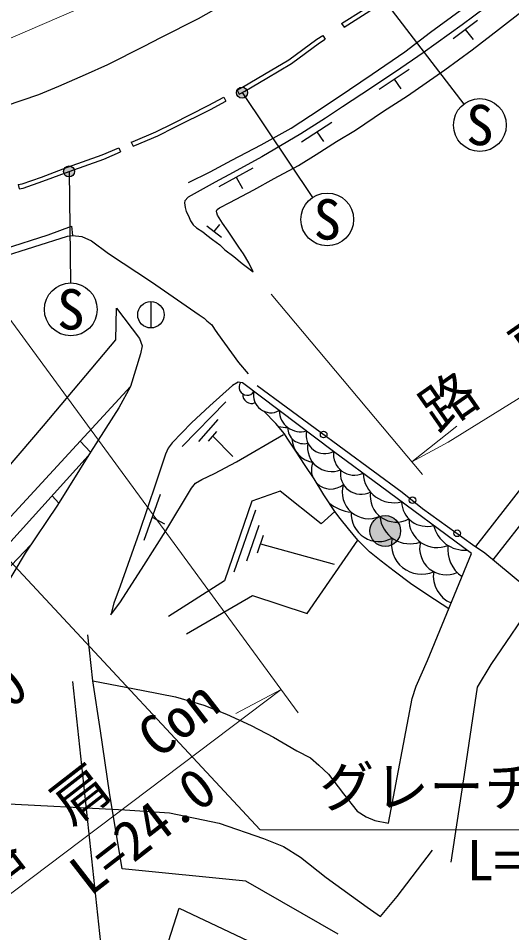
# Model space of a CAD drawing. Units: millimetres at full size, sheet at 1:1000; details may follow other scales. Extents: x 40000 to 680000, y 20000 to 380000.
# Drawn here: x 449146 to 471600, y 232155 to 273728 of the extents above; entities that cross this region are included whole.
import ezdxf
from ezdxf.enums import TextEntityAlignment as Align

# ---------------------------------------------------------------- set-up
doc = ezdxf.new("R2010")
doc.units = ezdxf.units.MM
doc.header["$LTSCALE"] = 1000
doc.linetypes.add('CHAIN', pattern=[18.5, 12, -1.5, 3.5, -1.5])
for name, color, linetype, lineweight in [('M-BGD', 7, 'Continuous', 25), ('M-BGD-EXST', 7, 'Continuous', 25), ('M-BMK', 2, 'CHAIN', 13), ('M-STR-HTXT', 7, 'Continuous', 13), ('M-STR-STRC', 7, 'Continuous', 25)]:
    doc.layers.add(name, color=color, linetype=linetype, lineweight=lineweight)
doc.styles.add('ＭＳ ゴシック', font='')
doc.styles.get('ＭＳ ゴシック').set_extended_font_data('MS Gothic')

msp = doc.modelspace()

# ---------------------------------------------------------------- hatches: boundary and pattern name
at = {"layer": 'M-BGD'}
msp.add_hatch(color=256, dxfattribs=at).paths.add_polyline_path([(465144, 250421, 1), (466544, 250421, 0.41421), (465844, 251121, 0.41421)])
at = {"layer": 'M-BGD-EXST'}
for points in [[(459107, 270228, 0.41421), (459446, 270128, 0.41421), (459546, 270467, 1)], [(451238, 266645, 0.41421), (451577, 266545, 0.41421), (451677, 266885, 1)]]:
    msp.add_hatch(color=256, dxfattribs=at).paths.add_polyline_path(points)

# ---------------------------------------------------------------- linework, layer by layer
at = {"layer": 'M-BGD'}
for p, q in [((468935, 272804), (470040, 273643)), ((469488, 273223), (469840, 272765)), ((465563, 270505), (466935, 271410)), ((466249, 270958), (466558, 270527)), ((462041, 268106), (463413, 269011)), ((462727, 268559), (463036, 268128)), ((458284, 266078), (459836, 266927)), ((459060, 266502), (459350, 265994)), ((457722, 264291), (458393, 263772)), ((458058, 264031), (458324, 264354)), ((455179, 260849), (455179, 259649)), ((469961, 249710), (477180, 258975)), ((470760, 249108), (477800, 258144)), ((456604, 254256), (458592, 256296)), ((457357, 254487), (458243, 255486)), ((457809, 254506), (458177, 254940)), ((452437, 253998), (451963, 254507)), ((457993, 254723), (458912, 253809)), ((450988, 251689), (450684, 252015)), ((454869, 249997), (455618, 252086)), ((458969, 248569), (459961, 251378)), ((455244, 251042), (455798, 250746)), ((459552, 249065), (460107, 250688)), ((460029, 249425), (460311, 250231)), ((460170, 249828), (463521, 248909))]:
    msp.add_line(p, q, dxfattribs=at)
for points in [[(456888, 266264), (457881, 266751), (458856, 267273), (460198, 267970), (461557, 268736), (462445, 269310), (463699, 270146), (465254, 271195), (466735, 272205), (467902, 273092), (469261, 274085), (470445, 274959), (471306, 275597), (472127, 276225), (472694, 276641), (473204, 276971), (473792, 277366), (474281, 277710), (474532, 277947)], [(472002, 275422), (469342, 273438), (467575, 272164), (466315, 271294), (464777, 270284), (463906, 269700), (463127, 269185), (462004, 268474), (460224, 267427), (458918, 266717), (458104, 266271), (456879, 265602), (456722, 265424), (456715, 265339), (456734, 265126), (456790, 264939), (456889, 264754), (456983, 264526), (457108, 264341), (457259, 264198), (457547, 264013), (457730, 263867), (457991, 263676), (458315, 263422), (458550, 263208), (458947, 262897), (459337, 262586), (459574, 262403), (459840, 262206), (459633, 262613), (459396, 263024), (459186, 263318), (458972, 263635), (458698, 264044), (458434, 264421), (458217, 264774), (458179, 264881), (458168, 264954), (458189, 265037), (458299, 265109), (458776, 265351), (459869, 265936), (460787, 266447), (461890, 267042), (462695, 267539), (463632, 268127), (464485, 268648), (465768, 269510), (466863, 270196), (468557, 271386), (469798, 272295), (470995, 273221), (472154, 274105)], [(448513, 263244), (450509, 263888), (451565, 264281), (451613, 263856)], [(448307, 262849), (451381, 263822), (451613, 263856), (452043, 263805), (452473, 263615), (453257, 263030), (455202, 261740), (457372, 260239), (457606, 260093), (457730, 259978), (457947, 259788), (458080, 259598), (458213, 259394), (459164, 258084), (459611, 257571)], [(446373, 250637), (450301, 255207), (453584, 259104), (453615, 260547), (454667, 259166), (454777, 258837), (454714, 258476), (454254, 256990), (453725, 256025), (452437, 253998), (450929, 251594), (449453, 249411), (448384, 247603)], [(439210, 242717), (431276, 249907), (432264, 252194), (440897, 246850), (443006, 246666), (444587, 246514), (454254, 256990)], [(452542, 243608), (454832, 243161), (456298, 242875), (457586, 242500), (458623, 242088), (459750, 241570), (460754, 241049), (461827, 240423), (462436, 240102), (462829, 239780), (463258, 239369), (463938, 238473), (464564, 237686), (464976, 237418), (465369, 237257), (465995, 237132), (467068, 242798), (467248, 243357), (467767, 244536), (469777, 249403), (465629, 252452), (463495, 254039), (461021, 255892), (459353, 257150), (459158, 257187), (458898, 257029), (457859, 256110), (457033, 255341), (456152, 254423), (455967, 254182), (455846, 253904), (455401, 252595), (454649, 250349), (453776, 247908), (453489, 247138), (453350, 246610), (453804, 247194), (454852, 248844), (455865, 250423), (457024, 252360), (457210, 252592), (457497, 252759), (458081, 253037), (459075, 253568), (461218, 254810)], [(460017, 257027), (466614, 252188), (467547, 251448), (469813, 249812), (470381, 249420), (472774, 247448), (473724, 246537), (473971, 246308), (475520, 244997), (477596, 243194), (478824, 241900), (479760, 240947), (481938, 238362)], [(468733, 246876), (467790, 247495), (466988, 248039), (466250, 248590), (465652, 249048), (465131, 249476), (464593, 249996), (464177, 250511), (463798, 250980), (463554, 251304), (463047, 252068), (462615, 252791), (462170, 253437), (461799, 254009), (461384, 254636), (461267, 254838), (460869, 255308), (460315, 255867)], [(433445, 250509), (440657, 246288), (442223, 246173), (443511, 246056), (444366, 245960), (445131, 245898), (452332, 253831)], [(463554, 251304), (462927, 250746), (461060, 252224), (459776, 251777), (458531, 248151), (455983, 246528)], [(456794, 245743), (459800, 247481), (462296, 246668), (464593, 249996)], [(449714, 249797), (445277, 245130), (444862, 245245), (444158, 245342), (443434, 245429), (442526, 245515), (441706, 245583), (441353, 245583), (440797, 245616), (440379, 245636), (435144, 248793)], [(468841, 235356), (469500, 239650), (470044, 243323), (470670, 244343), (472774, 247448)], [(463703, 232089), (459500, 234502), (453866, 235056), (453293, 238532), (452882, 241338), (452542, 243608), (452310, 245699)], [(451614, 243580), (452893, 231697), (452229, 230132)], [(441300, 238362), (448104, 238050), (453998, 237735), (456028, 237601), (458281, 237133), (460312, 236442), (461222, 236074), (461995, 235588), (463152, 234660), (465016, 233312), (465627, 232890), (466384, 233807), (468000, 235902)], [(455512, 230284), (456460, 233269), (460734, 231249)]]:
    msp.add_lwpolyline(points, dxfattribs=at)
for centre, radius in [((455179, 260249), 600), ((463042, 254808), 150), ((467080, 251818), 150), ((465844, 250421), 700), ((469118, 250314), 150)]:
    msp.add_circle(centre, radius, dxfattribs=at)
for centre, radius, start, end in [((459562, 256961), 370, 145.9422, 326.8111), ((459757, 256617), 401, 174.8859, 294.9962), ((460643, 256587), 791, 167.4397, 298.524), ((461999, 255909), 978, 181.0045, 285.3404), ((461364, 256606), 1480, 255.0118, 271.8721), ((462122, 255098), 710, 177.7651, 286.546), ((463091, 254788), 851, 167.9678, 298.3771), ((462728, 254653), 1130, 181.7031, 260.7064), ((463413, 254224), 1106, 169.8964, 291.2568), ((464443, 253914), 957, 172.4531, 294.2513), ((463364, 253208), 882, 158.0498, 199.6685), ((464746, 253032), 945, 170.2326, 296.9552), ((466238, 253105), 1403, 182.5909, 284.4782), ((463364, 253208), 882, 224.8366, 310.7532), ((465091, 252183), 1205, 162.7785, 294.9106), ((466348, 252011), 1188, 171.3155, 298.6217), ((464451, 253040), 1772, 229.0588, 265.0518), ((467728, 251768), 1139, 181.1091, 286.2625), ((465551, 251195), 1256, 176.3534, 299.1426), ((466972, 251216), 1380, 185.239, 289.8555), ((468207, 250956), 1290, 179.4444, 292.4305), ((469471, 251005), 1462, 193.0584, 274.3132), ((467494, 249814), 1362, 167.9445, 293.9415), ((468622, 249638), 1213, 166.6598, 294.178), ((470155, 249571), 1469, 172.488, 236.3421), ((469352, 248365), 1320, 171.0995, 247.4052)]:
    msp.add_arc(centre, radius, start, end, dxfattribs=at)
at = {"layer": 'M-BGD-EXST'}
for p, q in [((465814, 274516), (469419, 269826)), ((459327, 270348), (462536, 265581)), ((451457, 266765), (451522, 261695))]:
    msp.add_line(p, q, dxfattribs=at)
for centre, radius in [((459327, 270348), 250), ((470150, 268875), 1200), ((451457, 266765), 250), ((463206, 264585), 1200), ((451537, 260495), 1200)]:
    msp.add_circle(centre, radius, dxfattribs=at)
at = {"layer": 'M-BMK'}
msp.add_lwpolyline([(412353, 341671), (414035, 313672), (417107, 267789), (431530, 268698), (436184, 269287), (440120, 270117), (446741, 271947), (452338, 274355), (457275, 277024), (462088, 279995), (463976, 281422), (473017, 288208), (481392, 293900), (485210, 296347), (495144, 301588), (504635, 305955), (515208, 309824), (521146, 311718), (528022, 313579), (530785, 314265)], dxfattribs=at)
at = {"layer": 'M-STR-HTXT'}
for p, q in [((460653, 261184), (467543, 252983)), ((448402, 260550), (461887, 242158)), ((467053, 253566), (469101, 255184)), ((446997, 232571), (461112, 243214)), ((461114, 243215), (459045, 242115))]:
    msp.add_line(p, q, dxfattribs=at)
for points in [[(467053, 253566), (468715, 254464), (473529, 257435), (475416, 258862), (483365, 264829)], [(438568, 259989), (460146, 236829), (478838, 236829)]]:
    msp.add_lwpolyline(points, dxfattribs=at)
at = {"layer": 'M-STR-STRC'}
for p, q in [((463860, 273498), (463968, 273330)), ((463007, 272947), (463115, 272779)), ((459106, 270458), (459199, 270281)), ((458503, 270141), (458596, 269964)), ((453719, 267838), (453802, 267656)), ((454290, 268096), (454372, 267914)), ((449148, 266164), (449186, 265968))]:
    msp.add_line(p, q, dxfattribs=at)
for points in [[(463860, 273498), (464871, 274123), (466048, 274914), (467008, 275603), (467671, 276048)], [(463968, 273329), (464980, 273955), (466162, 274750), (467122, 275439), (467791, 275887), (467798, 275893)], [(436871, 266490), (437316, 266560), (438021, 266697), (438435, 266821), (439011, 266991), (439548, 267140), (441195, 267602), (442005, 267786), (443005, 268079), (443727, 268282), (444382, 268437), (446490, 269054), (447639, 269405), (448564, 269747), (450082, 270261), (450985, 270638), (452211, 271170), (453223, 271626), (454872, 272462), (455628, 272856), (457344, 273723), (458854, 274583)], [(459106, 270458), (459356, 270589), (460354, 271181), (461463, 271844), (462736, 272773), (463007, 272947)], [(459199, 270281), (459454, 270415), (460456, 271009), (461574, 271677), (462849, 272608), (463115, 272779)], [(454290, 268096), (454367, 268131), (455408, 268568), (456185, 268951), (457794, 269766), (458503, 270141)], [(454372, 267914), (454447, 267947), (455491, 268386), (456275, 268772), (457886, 269588), (458596, 269964), (458596, 269964)], [(449148, 266164), (449316, 266197), (450198, 266504), (451388, 266953), (452961, 267515), (453719, 267838)], [(449186, 265968), (449369, 266003), (450267, 266316), (451457, 266765), (453034, 267329), (453800, 267655), (453802, 267656)]]:
    msp.add_lwpolyline(points, dxfattribs=at)

# ---------------------------------------------------------------- texts
at = {"layer": 'M-BGD-EXST', "style": 'ＭＳ ゴシック'}
for p in [(470150, 268875), (463206, 264585), (451537, 260495)]:
    msp.add_text('S', height=1833, dxfattribs=at).set_placement(p, align=Align.MIDDLE_CENTER)
at = {"layer": 'M-STR-HTXT', "style": 'ＭＳ ゴシック'}
for s, rotation, p in [('路\u3000肩\u3000Con', 34.875, (474173, 258337)), ('L=14.0', 37.786, (447119, 240319)), ('路\u3000肩\u3000Con', 37.786, (453369, 237670)), ('L=24.0', 37.786, (455703, 235633))]:
    msp.add_text(s, height=1833, rotation=rotation, dxfattribs=at).set_placement(p, align=Align.BOTTOM_CENTER)
msp.add_text('グレーチング', height=1833, dxfattribs=at).set_placement((462838, 237329), align=Align.BOTTOM_LEFT)
msp.add_text('L=18.0', height=1833, dxfattribs=at).set_placement((473288, 233982), align=Align.BOTTOM_CENTER)

doc.saveas('drawing.dxf')
